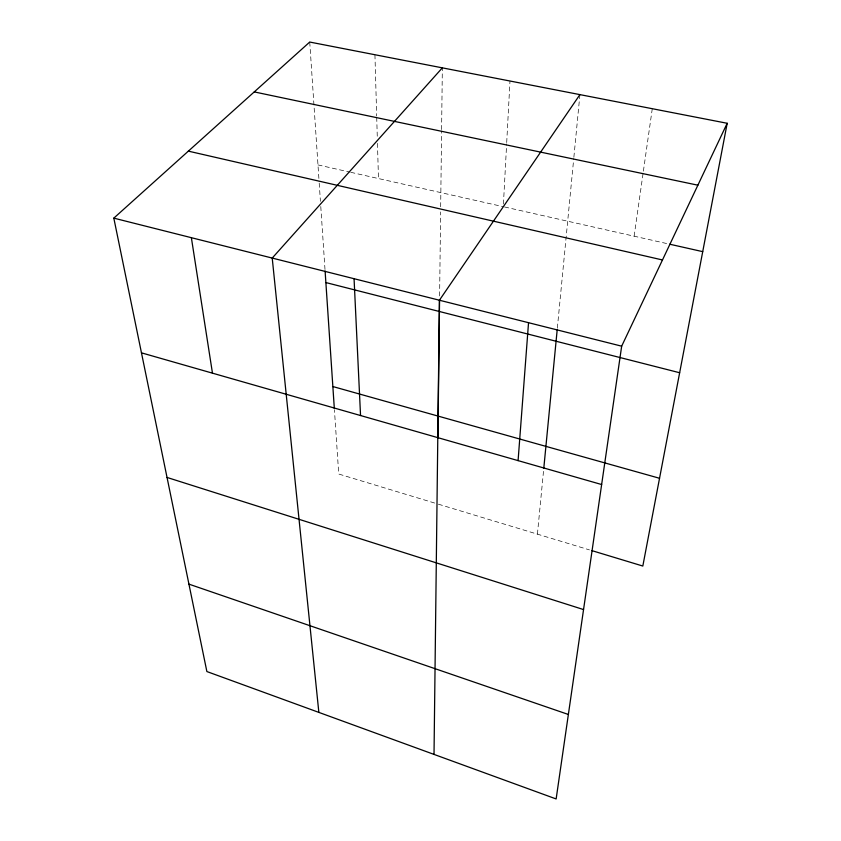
<?xml version="1.0" encoding="UTF-8"?>
<svg xmlns="http://www.w3.org/2000/svg" width="841" height="841" viewBox="0 0 841 841"><rect width="100%" height="100%" fill="white"/><g stroke="black" fill="none" stroke-linecap="round" stroke-linejoin="round"><path stroke-width="0.63" stroke-dasharray="4.21 3.15" d="M439.612 295.948L440.621 211.943M440.673 206.781L441.588 130.891M441.599 129.577L442.345 67.858M503.433 204.069L506.639 143.853M506.702 142.539L509.982 81.02M537.42 534.151L543.643 469.751M557.341 328.169L573.741 158.571M573.867 157.267L579.922 94.623M634.125 236.184L643.207 172.447M643.386 171.144L652.28 108.699M317.982 164.91L349.488 172.016M350.75 172.3L503.286 206.686M504.547 206.97L668.427 243.922M434.629 503.044L338.734 474.03L334.424 409.798M438.361 504.18L589.457 549.898M309.73 42.05L319.117 181.824M319.202 183.117L320.421 201.335M320.778 206.539L325.015 269.719M374.939 54.739L376.684 115.995M376.715 117.298L377.315 138.145M377.462 143.359L378.471 178.544"/><path stroke-width="1.26" d="M434.019 754.409L439.423 300.226L579.922 94.623M437.909 438.15L439.559 299.838M518.088 460.626L528.537 322.692M543.77 468.448L557.215 329.483M727.181 123.28L621.667 346.177L556.143 798.95L206.875 671.549L113.819 218.134L309.73 42.05L727.181 123.28L642.818 566.046L591.938 550.645M442.345 67.858L272.221 258.071L318.855 712.39M254.255 91.911L697.872 185.188M669.699 244.205L702.719 251.648M188.363 151.138L662.477 259.964M113.819 218.134L621.667 346.177M325.877 282.565L679.644 372.742M332.857 386.545L659.544 478.277M141.467 352.842L601.641 484.532M167.033 477.446L583.549 609.567M188.931 584.138L568.369 714.472M191.37 237.688L212.468 373.162M325.099 271.002L334.329 408.505M354.061 278.707L360.547 415.538"/></g></svg>
